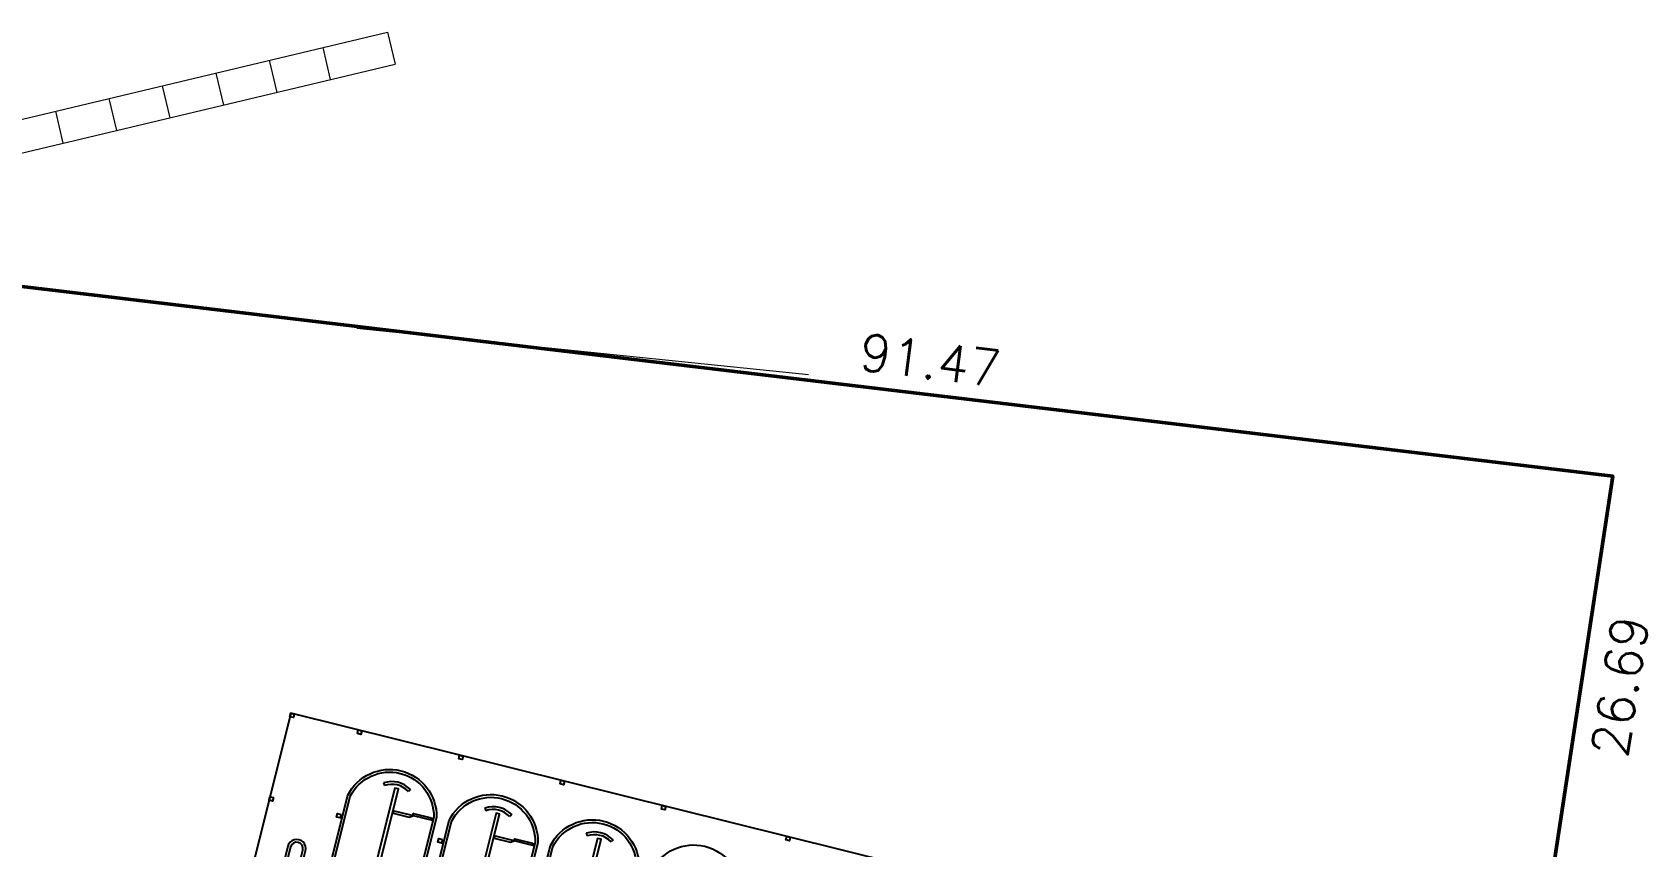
# Model space of a CAD drawing. Header units: metres. Extents: x 717911 to 838331, y 8495011 to 8501478.
# Drawn here: x 837456 to 837544.2, y 8496270 to 8496314.5 of the extents above; entities that cross this region are included whole.
import ezdxf

# ---------------------------------------------------------------- set-up
doc = ezdxf.new("R2010")
doc.units = ezdxf.units.M
doc.linetypes.add('HIDDEN2', pattern=[4.7625, 3.175, -1.5875])
for name, color, linetype, lineweight in [('0.09', 161, 'Continuous', 9), ('ACERO LONG', 211, 'Continuous', 35), ('Structural - Grid_Pen_No__15', 214, 'Continuous', 25)]:
    doc.layers.add(name, color=color, linetype=linetype, lineweight=lineweight)
doc.layers.add('2D Drafting - General_Pen_No__102', color=7, linetype='Continuous', lineweight=13, true_color=0xcccccc)
doc.layers.add('SOMBREADO', color=7, linetype='Continuous')
doc.styles.get("Standard").update_dxf_attribs({"font": 'simplex.shx'})

msp = doc.modelspace()

# ---------------------------------------------------------------- linework, layer by layer
at = {"elevation": 0.963}
for points in [[(837459.35, 8496233.878), (837454.04, 8496212.528), (837517.313, 8496196.792), (837533.411, 8496261.52), (837470.138, 8496277.257), (837465.239, 8496257.557)], [(837470.332, 8496277.208), (837470.284, 8496277.014), (837470.09, 8496277.062), (837470.138, 8496277.257), (837470.332, 8496277.208)], [(837474.02, 8496276.291), (837473.972, 8496276.097), (837473.778, 8496276.145), (837473.826, 8496276.339), (837474.02, 8496276.291)], [(837479.551, 8496274.915), (837479.503, 8496274.721), (837479.309, 8496274.77), (837479.357, 8496274.964), (837479.551, 8496274.915)], [(837473.646, 8496264.431), (837471.474, 8496255.697), (837471.668, 8496255.648), (837476.013, 8496273.116), (837475.819, 8496273.165), (837473.646, 8496264.431)], [(837475.207, 8496273.446), (837475.255, 8496273.304)], [(837476.672, 8496273.09), (837476.564, 8496272.985)], [(837485.083, 8496273.54), (837485.035, 8496273.346), (837484.841, 8496273.394), (837484.889, 8496273.588), (837485.083, 8496273.54)], [(837469.198, 8496272.647), (837469.15, 8496272.453), (837468.956, 8496272.501), (837469.004, 8496272.695), (837469.198, 8496272.647)], [(837477.901, 8496271.386), (837475.717, 8496271.929), (837475.722, 8496271.803), (837476.607, 8496271.583), (837476.809, 8496271.657), (837476.838, 8496271.775), (837477.803, 8496271.535), (837477.901, 8496271.386)], [(837480.739, 8496272.071), (837480.786, 8496271.928)], [(837490.614, 8496272.164), (837490.566, 8496271.97), (837490.372, 8496272.018), (837490.42, 8496272.212), (837490.614, 8496272.164)], [(837472.886, 8496271.73), (837472.837, 8496271.536), (837472.643, 8496271.584), (837472.692, 8496271.778), (837472.886, 8496271.73)], [(837479.178, 8496263.055), (837477.006, 8496254.321), (837477.2, 8496254.273), (837481.544, 8496271.741), (837481.35, 8496271.789), (837479.178, 8496263.055)], [(837482.203, 8496271.714), (837482.096, 8496271.61)], [(837478.417, 8496270.354), (837478.369, 8496270.16), (837478.175, 8496270.209), (837478.223, 8496270.403), (837478.417, 8496270.354)], [(837483.432, 8496270.01), (837481.249, 8496270.553), (837481.253, 8496270.427), (837482.139, 8496270.207), (837482.341, 8496270.282), (837482.37, 8496270.399), (837483.335, 8496270.159), (837483.432, 8496270.01)], [(837484.709, 8496261.679), (837482.537, 8496252.945), (837482.731, 8496252.897), (837487.076, 8496270.365), (837486.882, 8496270.413), (837484.709, 8496261.679)], [(837486.27, 8496270.695), (837486.318, 8496270.553)], [(837487.735, 8496270.338), (837487.627, 8496270.234)], [(837497.408, 8496270.475), (837497.359, 8496270.28), (837497.165, 8496270.329), (837497.213, 8496270.523), (837497.408, 8496270.475)]]:
    msp.add_lwpolyline(points, dxfattribs=at)
for points in [[(837476.17, 8496263.803), (837474.239, 8496256.04, -0.8), (837469.387, 8496257.246), (837471.317, 8496265.01), (837473.248, 8496272.773, -0.8), (837478.1, 8496271.567), (837476.17, 8496263.803)], [(837481.701, 8496262.427), (837479.77, 8496254.664, -0.8), (837474.918, 8496255.871), (837476.849, 8496263.634), (837478.78, 8496271.398, -0.8), (837483.632, 8496270.191), (837481.701, 8496262.427)], [(837487.233, 8496261.052), (837485.302, 8496253.288, -0.8), (837480.45, 8496254.495), (837482.38, 8496262.259), (837484.311, 8496270.022, -0.8), (837489.163, 8496268.815), (837487.233, 8496261.052)], [(837468.891, 8496265.613), (837467.805, 8496261.246, 1), (837468.776, 8496261.005), (837469.862, 8496265.372), (837470.948, 8496269.739, 1), (837469.977, 8496269.98), (837468.891, 8496265.613)], [(837492.764, 8496259.676), (837490.833, 8496251.913, -0.8), (837485.981, 8496253.119), (837487.912, 8496260.883), (837489.843, 8496268.646, -0.8), (837494.695, 8496267.44), (837492.764, 8496259.676)]]:
    msp.add_lwpolyline(points, format="xyb", dxfattribs=at)
for points in [[(837476.024, 8496263.839), (837474.097, 8496256.092, -0.794435), (837469.536, 8496257.227), (837471.463, 8496264.974), (837473.39, 8496272.721, -0.794435), (837477.951, 8496271.586)], [(837481.555, 8496262.464), (837479.629, 8496254.717, -0.794435), (837475.068, 8496255.851), (837476.994, 8496263.598), (837478.921, 8496271.345, -0.794435), (837483.482, 8496270.211)], [(837487.087, 8496261.088), (837485.16, 8496253.341, -0.794435), (837480.599, 8496254.475), (837482.526, 8496262.222), (837484.453, 8496269.969, -0.794435), (837489.014, 8496268.835)], [(837469.037, 8496265.577), (837467.951, 8496261.21, 1), (837468.63, 8496261.041), (837469.716, 8496265.408), (837470.802, 8496269.775, 1), (837470.123, 8496269.944)]]:
    msp.add_lwpolyline(points, format="xyb", close=True, dxfattribs=at)
for centre, radius in [((837475.657, 8496272.106, 0.963), 1.413), ((837475.657, 8496272.106, 0.963), 1.263), ((837481.188, 8496270.731, 0.963), 1.413), ((837481.188, 8496270.731, 0.963), 1.263), ((837486.72, 8496269.355, 0.963), 1.413), ((837486.72, 8496269.355, 0.963), 1.263)]:
    msp.add_arc(centre, radius, 44.07933, 108.54336)
at = {"layer": '0.09', "lineweight": 0, "elevation": -0.098, "flags": 128}
msp.add_lwpolyline([(837498.398, 8496295.747), (837473.754, 8496298.276)], dxfattribs=at)
at = {"layer": '2D Drafting - General_Pen_No__102', "color": 8, "linetype": 'Continuous', "lineweight": 0, "elevation": -1920, "flags": 128}
for points in [[(837449.61, 8496308.316), (837475.42, 8496314.459)], [(837475.42, 8496314.459), (837475.837, 8496312.708)], [(837472.319, 8496311.87), (837471.902, 8496313.621)], [(837451.89, 8496307.008), (837475.837, 8496312.708)], [(837469.4, 8496311.176), (837468.984, 8496312.927)], [(837466.482, 8496310.481), (837466.065, 8496312.232)], [(837460.645, 8496309.092), (837460.228, 8496310.843)], [(837463.563, 8496309.786), (837463.147, 8496311.537)], [(837457.726, 8496308.397), (837457.31, 8496310.148)]]:
    msp.add_lwpolyline(points, dxfattribs=at)
at = {"layer": 'SOMBREADO', "color": 0, "linetype": 'Continuous', "lineweight": 50, "elevation": 0.963, "flags": 128}
msp.add_lwpolyline([(837423.428, 8496253.202), (837409.686, 8496233.597), (837401.782, 8496224.222), (837401.782, 8496224.222), (837525.832, 8496194.706), (837525.832, 8496194.706), (837525.832, 8496194.706), (837532.095, 8496206.393), (837538.76, 8496226.268), (837538.31, 8496263.826), (837542.307, 8496290.212), (837542.307, 8496290.212), (837542.307, 8496290.212), (837451.483, 8496301.047), (837450.637, 8496292.732), (837437.159, 8496272.869)], close=True, dxfattribs=at)
at = {"layer": 'Structural - Grid_Pen_No__15', "linetype": 'HIDDEN2', "lineweight": 9, "elevation": 0.963, "flags": 128}
msp.add_lwpolyline([(837423.428, 8496253.202), (837409.686, 8496233.597), (837401.782, 8496224.222), (837401.782, 8496224.222), (837525.832, 8496194.706), (837525.832, 8496194.706), (837525.832, 8496194.706), (837532.095, 8496206.393), (837538.76, 8496226.268), (837538.31, 8496263.826), (837542.307, 8496290.212), (837542.307, 8496290.212), (837542.307, 8496290.212), (837451.483, 8496301.047), (837450.637, 8496292.732), (837437.159, 8496272.869)], close=True, dxfattribs=at)

# ---------------------------------------------------------------- texts
at = {"layer": 'ACERO LONG', "color": 0, "linetype": 'Continuous', "lineweight": 9, "char_height": 2, "attachment_point": 5}
for s, insert, rotation in [('91.47', (837505.049, 8496296.531), 352.67263), ('\\A1;26.69', (837542.697, 8496278.73, 0.963), 80.92895)]:
    msp.add_mtext(s, dxfattribs=dict(at, insert=insert, rotation=rotation))

doc.saveas('drawing.dxf')
